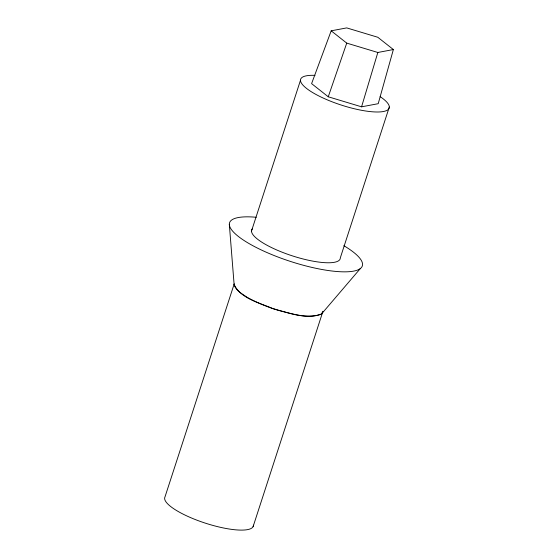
<?xml version="1.0" encoding="UTF-8"?>
<svg xmlns="http://www.w3.org/2000/svg" width="558" height="558" viewBox="0 0 558 558"><rect width="100%" height="100%" fill="white"/><g stroke="black" fill="none" stroke-linecap="round" stroke-linejoin="round"><path stroke-width="0.84" d="M253.088 526.668L322.956 311.28M393.369 49.55L378.212 103.69L361.57 106.822L328.257 96.785L311.594 83.623L331.187 30.823L346.72 27.9L377.808 37.267L393.369 49.55L377.836 52.473L346.741 43.112L331.187 30.823M361.57 106.822L377.836 52.473M234.234 283.827L165.008 496.864A46.537 11.969 18 0 0 206.16 523.411A46.537 11.969 18 0 0 253.465 525.148M251.498 231.054L300.49 80.275M389.317 107.031L340.331 257.81A46.537 11.969 18 0 1 291.569 255.606A46.537 11.969 18 0 1 252.349 228.864M328.257 96.785L346.741 43.112M229.317 224.267L234.123 284.524C240.693 298.635 259.596 302.736 272.757 308.588C288.221 312.703 305.644 319.825 321.45 314.07L322.58 311.978M234.123 284.524C235.797 290.809 242.228 293.857 247.145 297.309C257.078 302.882 267.707 307.039 278.561 310.443C292.315 313.596 307.577 319.336 321.45 314.07L360.308 268.593M321.45 314.07L322.58 312.801M380.131 96.632A46.537 11.969 18 0 1 372.925 111.83A46.537 11.969 18 0 1 311.238 91.693A46.537 11.969 18 0 1 315.005 75.372M343.84 245.694A69.813 17.954 18 0 1 340.136 271.725A69.813 17.954 18 0 1 244.216 240.603A69.813 17.954 18 0 1 256.241 217.271"/></g></svg>
